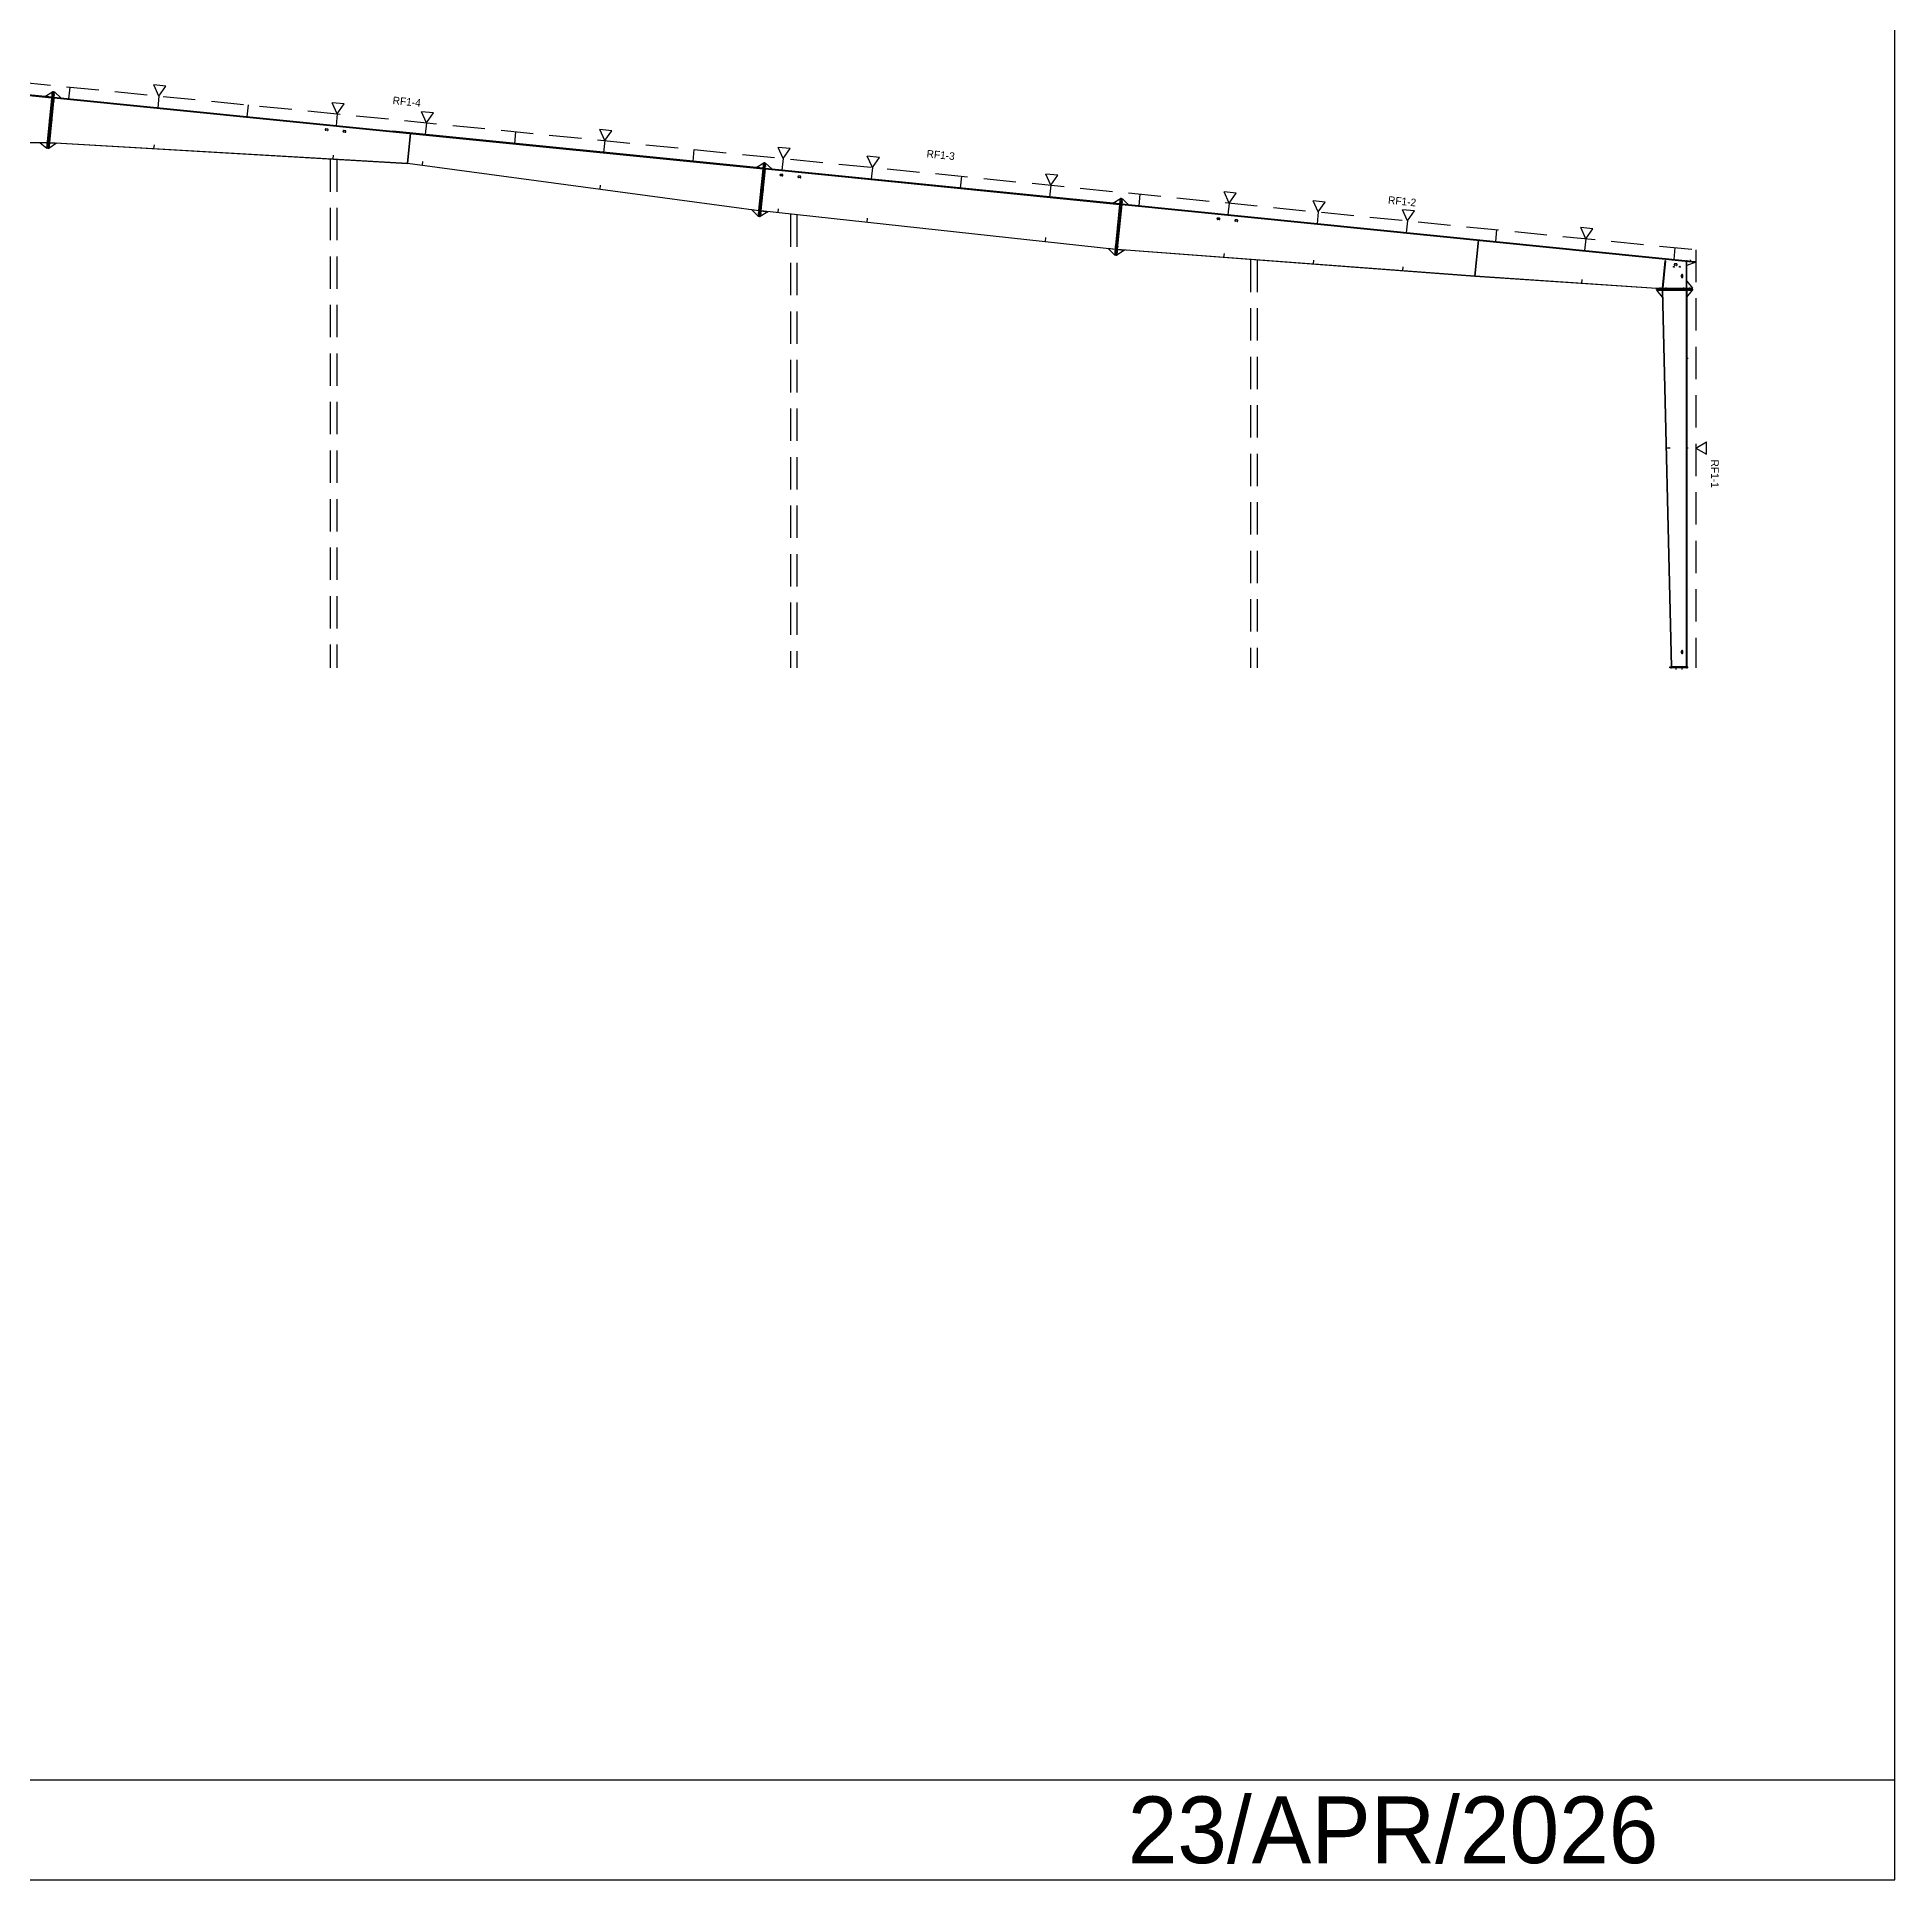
# Model space of a CAD drawing. Extents: x -3329 to 64329, y -20341 to 30460.
# Drawn here: x 33239 to 64329, y -20284 to 10557 of the extents above; entities that cross this region are included whole.
import ezdxf

# ---------------------------------------------------------------- set-up
doc = ezdxf.new("R2010")
doc.units = 0
doc.linetypes.add('CONTIN', pattern=[0])
doc.linetypes.add('DASHED', pattern=[811.9, 541.27, -270.63])
doc.layers.get('0').update_dxf_attribs({"linetype": 'CONTIN'})
for name, color, linetype in [('1', 7, 'CONTIN'), ('16', 7, 'CONTIN'), ('17', 7, 'CONTIN'), ('3', 7, 'CONTIN'), ('5', 5, 'DASHED'), ('8', 5, 'DASHED')]:
    doc.layers.add(name, color=color, linetype=linetype)

msp = doc.modelspace()

# ---------------------------------------------------------------- linework, layer by layer
for p, q in [((64329.406, -20283.707), (64329.406, 30460.391)), ((-3329.4, -18609.152), (64329.406, -18609.152)), ((-3329.4, -20283.707), (64329.406, -20283.707))]:
    msp.add_line(p, q)
at = {"layer": '1'}
for p, q in [((30500.002, 9842.973), (33487.102, 9544.263)), ((30500.002, 9842.973), (33487.102, 9544.263)), ((33487.898, 9552.223), (30500.799, 9850.933)), ((33368.496, 9564.163), (33497.051, 9643.767)), ((33402.523, 8698.479), (33497.051, 9643.767)), ((33512.973, 9642.175), (33418.445, 8696.888)), ((33512.973, 9642.175), (33418.445, 8696.888)), ((33434.367, 8695.296), (33528.895, 9640.583)), ((33487.898, 9552.223), (33497.051, 9643.767)), ((33512.973, 9642.175), (33497.051, 9643.767)), ((33497.051, 9643.767), (33497.051, 9643.767)), ((33512.973, 9642.175), (33528.895, 9640.583)), ((33519.543, 9547.049), (33528.895, 9640.583)), ((33638.945, 9535.108), (33528.895, 9640.583)), ((33528.895, 9640.583), (33528.895, 9640.583)), ((33487.898, 9552.223), (33368.496, 9564.163)), ((33487.102, 9544.263), (33412.316, 8796.391)), ((33518.945, 9541.079), (33444.383, 8795.463)), ((33469.492, 9495.775), (33526.605, 9490.064)), ((33469.492, 9495.775), (33526.605, 9490.064)), ((33479.441, 9595.278), (33536.555, 9589.567)), ((33479.441, 9595.278), (33536.555, 9589.567)), ((33487.102, 9544.263), (33487.898, 9552.223)), ((33518.945, 9541.079), (33519.543, 9547.049)), ((33518.945, 9541.079), (39489.168, 8944.057)), ((33518.945, 9541.079), (39190.656, 8973.908)), ((39191.254, 8979.878), (33519.543, 9547.049)), ((33519.543, 9547.049), (33638.945, 9535.108)), ((33437.156, 9172.388), (33494.27, 9166.677)), ((33437.156, 9172.388), (33494.27, 9166.677)), ((27587.664, 8796.391), (33412.316, 8796.391)), ((30713.602, 8796.391), (33411.516, 8796.391)), ((33411.516, 8788.391), (30713.602, 8788.391)), ((33411.516, 8788.391), (33290.918, 8788.391)), ((33290.918, 8788.391), (33402.523, 8698.479)), ((33394.867, 8749.497), (33451.98, 8743.785)), ((33394.867, 8749.497), (33451.98, 8743.785)), ((33411.516, 8788.391), (33402.523, 8698.479)), ((33404.816, 8849.001), (33461.93, 8843.289)), ((33404.816, 8849.001), (33461.93, 8843.289)), ((33411.516, 8796.391), (33411.516, 8788.391)), ((33443.59, 8787.496), (33434.367, 8695.281)), ((33563.488, 8780.518), (33434.367, 8695.281)), ((33443.59, 8787.496), (33563.488, 8780.518)), ((33444.383, 8795.463), (33443.918, 8787.477)), ((39438.648, 8438.569), (33443.918, 8787.477)), ((33444.383, 8795.463), (39439.414, 8446.538)), ((33444.383, 8795.463), (39439.113, 8446.556)), ((39190.656, 8973.908), (39191.453, 8981.868)), ((39190.656, 8973.908), (39191.254, 8979.878)), ((39190.656, 8973.908), (45389.141, 8354.059)), ((45389.938, 8362.019), (39191.453, 8981.868)), ((39439.414, 8446.538), (39489.168, 8944.057)), ((39489.168, 8944.057), (39439.414, 8446.538)), ((39489.168, 8944.057), (45389.141, 8354.059)), ((33418.445, 8696.888), (33402.523, 8698.479)), ((33402.523, 8698.479), (33402.523, 8698.479)), ((33418.445, 8696.888), (33434.367, 8695.296)), ((33434.367, 8695.281), (33434.367, 8695.281)), ((39439.113, 8446.556), (39438.648, 8438.569)), ((39439.637, 8446.508), (39438.84, 8440.561)), ((45318.75, 7652.122), (39438.84, 8440.561)), ((39439.414, 8446.538), (39439.414, 8446.538)), ((39439.414, 8446.538), (45319.547, 7658.069)), ((39439.637, 8446.508), (45319.547, 7658.069)), ((45270.535, 8373.959), (45399.09, 8453.562)), ((45309.539, 7558.029), (45399.09, 8453.562)), ((45415.012, 8451.971), (45325.461, 7556.437)), ((45415.012, 8451.971), (45325.461, 7556.437)), ((45341.383, 7554.845), (45430.934, 8450.379)), ((45381.48, 8405.074), (45438.594, 8399.363)), ((45381.48, 8405.074), (45438.594, 8399.363)), ((45389.938, 8362.019), (45399.09, 8453.562)), ((45415.012, 8451.971), (45399.09, 8453.562)), ((45399.09, 8453.562), (45399.09, 8453.562)), ((45415.012, 8451.971), (45430.934, 8450.379)), ((45421.781, 8358.835), (45430.934, 8450.379)), ((45541.184, 8346.895), (45430.934, 8450.379)), ((45430.934, 8450.379), (45430.934, 8450.379)), ((45389.938, 8362.019), (45270.535, 8373.959)), ((45319.547, 7658.069), (45389.141, 8354.059)), ((45420.984, 8350.875), (45351.316, 7654.216)), ((45371.531, 8305.57), (45428.645, 8299.859)), ((45371.531, 8305.57), (45428.645, 8299.859)), ((45389.141, 8354.059), (45389.938, 8362.019)), ((45420.984, 8350.875), (45421.781, 8358.835)), ((45420.984, 8350.875), (51359.363, 7757.037)), ((45420.984, 8350.875), (51359.363, 7757.037)), ((51360.16, 7764.997), (45421.781, 8358.835)), ((45421.781, 8358.835), (45541.184, 8346.895)), ((45341.68, 8007.06), (45398.793, 8001.349)), ((45341.68, 8007.06), (45398.793, 8001.349)), ((51240.758, 7776.937), (51369.312, 7856.541)), ((51360.16, 7764.997), (51240.758, 7776.937)), ((51274.785, 6911.255), (51369.312, 7856.541)), ((51385.234, 7854.948), (51290.707, 6909.663)), ((51385.234, 7854.948), (51290.707, 6909.663)), ((51306.629, 6908.07), (51401.156, 7853.356)), ((51351.703, 7808.052), (51408.816, 7802.341)), ((51351.703, 7808.052), (51408.816, 7802.341)), ((51360.16, 7764.997), (51369.312, 7856.541)), ((51385.234, 7854.948), (51369.312, 7856.541)), ((51369.312, 7856.541), (51369.312, 7856.541)), ((51385.234, 7854.948), (51401.156, 7853.356)), ((51391.801, 7759.822), (51401.156, 7853.356)), ((51511.207, 7747.882), (51401.156, 7853.356)), ((51401.156, 7853.356), (51401.156, 7853.356)), ((45318.949, 7652.096), (45199.945, 7668.053)), ((45199.945, 7668.053), (45309.539, 7558.022)), ((45301.883, 7609.045), (45358.996, 7603.333)), ((45301.883, 7609.045), (45358.996, 7603.333)), ((45318.949, 7652.096), (45309.539, 7558.022)), ((45325.461, 7556.437), (45309.539, 7558.029)), ((45309.539, 7558.022), (45309.539, 7558.022)), ((45311.832, 7708.548), (45368.945, 7702.837)), ((45311.832, 7708.548), (45368.945, 7702.837)), ((45319.547, 7658.069), (45318.75, 7652.122)), ((45319.547, 7658.069), (45319.547, 7658.069)), ((45325.461, 7556.437), (45341.383, 7554.845)), ((45350.82, 7649.241), (45341.383, 7554.845)), ((45470.125, 7636.305), (45341.383, 7554.845)), ((45341.383, 7554.845), (45341.383, 7554.845)), ((45351.363, 7654.212), (45350.82, 7649.241)), ((51284.211, 7005.92), (45350.82, 7649.241)), ((45350.82, 7649.241), (45470.125, 7636.305)), ((45351.316, 7654.216), (51284.75, 7010.891)), ((45351.363, 7654.212), (51284.75, 7010.891)), ((51284.75, 7010.891), (51359.363, 7757.037)), ((51391.207, 7753.852), (51316.617, 7007.971)), ((51341.754, 7708.549), (51398.863, 7702.837)), ((51341.754, 7708.549), (51398.863, 7702.837)), ((51359.363, 7757.037), (51360.16, 7764.997)), ((51391.207, 7753.852), (51391.805, 7759.822)), ((51391.207, 7753.852), (57361.43, 7156.831)), ((51391.207, 7753.852), (57659.941, 7126.979)), ((51391.801, 7759.822), (51511.207, 7747.882)), ((57660.535, 7132.949), (51391.805, 7759.822)), ((51309.418, 7385.162), (51366.527, 7379.45)), ((51309.418, 7385.162), (51366.527, 7379.45)), ((57301.723, 6559.808), (57361.43, 7156.831)), ((57361.43, 7156.831), (57301.723, 6559.808)), ((57361.43, 7156.831), (60845.004, 6808.473)), ((51284.25, 7005.916), (51164.949, 7018.851)), ((51164.949, 7018.851), (51274.785, 6911.254)), ((51267.129, 6962.271), (51324.238, 6956.559)), ((51267.129, 6962.271), (51324.238, 6956.559)), ((51284.25, 7005.916), (51274.785, 6911.254)), ((51290.707, 6909.663), (51274.785, 6911.255)), ((51274.785, 6911.254), (51274.785, 6911.254)), ((51277.078, 7061.774), (51334.191, 7056.063)), ((51277.078, 7061.774), (51334.191, 7056.063)), ((51284.75, 7010.891), (51284.211, 7005.92)), ((51284.75, 7010.891), (51284.75, 7010.891)), ((51290.707, 6909.663), (51306.629, 6908.07)), ((51316.121, 7002.995), (51306.625, 6908.067)), ((51435.82, 6994.032), (51306.625, 6908.067)), ((51306.625, 6908.067), (51306.625, 6908.067)), ((51316.121, 7002.995), (51435.82, 6994.032)), ((51316.617, 7007.971), (51316.246, 7002.986)), ((57301.352, 6554.822), (51316.246, 7002.986)), ((51316.617, 7007.971), (57301.723, 6559.808)), ((51316.617, 7007.971), (57301.723, 6559.808)), ((57659.941, 7126.979), (57660.535, 7132.949)), ((57659.941, 7126.979), (57660.438, 7131.954)), ((57659.941, 7126.979), (60989.504, 6794.022)), ((60990, 6798.997), (57660.438, 7131.954)), ((57301.723, 6559.808), (57301.352, 6554.822)), ((57301.723, 6559.808), (57301.387, 6554.819)), ((60340.293, 6350.928), (57301.387, 6554.819)), ((57301.723, 6559.808), (57301.723, 6559.808)), ((57301.723, 6559.808), (60340.625, 6355.917)), ((57301.723, 6559.808), (60340.625, 6355.917)), ((60482.414, 6814.032), (60436.645, 6356.315)), ((60482.414, 6814.032), (60436.645, 6356.315)), ((60490.379, 6813.237), (60444.605, 6355.519)), ((60490.379, 6813.237), (60444.605, 6355.519)), ((60490.379, 6813.237), (60482.414, 6814.032)), ((60490.379, 6813.237), (60482.414, 6814.032)), ((60845.004, 6355.917), (60845.004, 6808.473)), ((60845.004, 6807.973), (60845.004, 6355.917)), ((60845.004, 6807.973), (60850.004, 6807.973)), ((60850.004, 6355.917), (60850.004, 6807.973)), ((60850.004, 6807.973), (61000.004, 6792.973)), ((61000.004, 6792.973), (60850.004, 6732.973)), ((60989.504, 6794.022), (60990, 6798.997)), ((60340.625, 6355.917), (60340.293, 6350.928)), ((60340.625, 6355.917), (60845.004, 6355.917)), ((60439.852, 6203.917), (60344.621, 6323.917)), ((60344.621, 6323.917), (60344.621, 6323.917)), ((60437, 6323.917), (60344.621, 6323.917)), ((60344.625, 6339.917), (60344.625, 6355.917)), ((60344.625, 6355.917), (60945.004, 6355.917)), ((60945.004, 6339.917), (60344.625, 6339.917)), ((60945.004, 6339.917), (60344.625, 6339.917)), ((60344.625, 6339.917), (60344.625, 6323.917)), ((60344.625, 6323.917), (60945.004, 6323.917)), ((60395.004, 6368.617), (60395.004, 6311.217)), ((60395.004, 6368.617), (60395.004, 6311.217)), ((60444.605, 6355.519), (60436.645, 6356.315)), ((60444.605, 6355.519), (60436.645, 6356.315)), ((60437, 6323.917), (60439.852, 6203.917)), ((60445.004, 6323.917), (60437.004, 6323.726)), ((60437.004, 6323.726), (60587, 16)), ((60595.004, 16), (60445.004, 6323.917)), ((60445.004, 6323.917), (60445.004, 6323.917)), ((60445.004, 6323.917), (60845.004, 6323.917)), ((60595, 16.19), (60445.004, 6323.917)), ((60495.004, 6368.617), (60495.004, 6311.217)), ((60495.004, 6368.617), (60495.004, 6311.217)), ((60795.004, 6368.617), (60795.004, 6311.217)), ((60795.004, 6368.617), (60795.004, 6311.217)), ((60845.004, 6355.917), (60850.004, 6355.917)), ((60845.004, 16), (60845.004, 6323.917)), ((60845.004, 16), (60845.004, 6323.917)), ((60845.004, 6323.917), (60850.004, 6323.917)), ((60850.004, 6355.917), (60850.004, 6475.917)), ((60850.004, 6475.917), (60945.004, 6355.917)), ((60850.004, 6355.917), (60945.004, 6355.917)), ((60850.004, 6323.917), (60850.004, 16)), ((60850.004, 6323.917), (60850.004, 6203.917)), ((60850.004, 6203.917), (60945.004, 6323.917)), ((60850.004, 6323.917), (60945.004, 6323.917)), ((60895.004, 6368.617), (60895.004, 6311.217)), ((60895.004, 6368.617), (60895.004, 6311.217)), ((60945.004, 6339.917), (60945.004, 6355.917)), ((60945.004, 6355.917), (60945.004, 6355.917)), ((60945.004, 6339.917), (60945.004, 6323.917)), ((60945.004, 6323.917), (60945.004, 6323.917)), ((60565.004, 0), (60565.004, 16)), ((60565.004, 16), (60865.004, 16)), ((60865.004, 0), (60565.004, 0)), ((60595, 16.19), (60587, 16)), ((60845.004, 16), (60595.004, 16)), ((60665.004, 28.7), (60665.004, -28.7)), ((60765.004, 28.7), (60765.004, -28.7)), ((60845.004, 16), (60850.004, 16)), ((60865.004, 0), (60865.004, 16))]:
    msp.add_line(p, q, dxfattribs=at)
for centre, radius in [((33503.621, 9548.641), 6.35), ((33503.82, 9550.631), 6.35), ((33427.598, 8788.426), 6.35), ((33427.598, 8788.391), 6.35), ((45405.859, 8360.427), 6.35), ((45405.859, 8360.427), 6.35), ((45334.812, 7649.968), 6.35), ((45334.914, 7650.965), 6.35), ((51375.883, 7761.415), 6.35), ((51376.082, 7763.404), 6.35), ((51300.156, 7004.19), 6.35), ((51300.16, 7004.191), 6.35), ((60632.559, 6715), 7), ((60632.559, 6715), 7), ((60682.559, 6824.718), 7), ((60682.559, 6824.718), 7), ((60732.559, 6715), 7), ((60732.559, 6715), 7), ((60850.004, 6812.998), 6.35), ((60344.625, 6339.917), 6.35), ((60436.625, 6339.917), 6.35), ((60850.004, 6339.917), 6.35), ((60850.004, 6339.917), 6.35), ((60587.383, 0), 6.35), ((60850.004, 0), 6.35)]:
    msp.add_circle(centre, radius, dxfattribs=at)
at = {"layer": '17'}
for p, q in [((33497.273, 9548.641), (33509.973, 9548.641)), ((33497.273, 9548.641), (33509.973, 9548.641)), ((33497.473, 9550.631), (33510.172, 9550.631)), ((33497.473, 9550.631), (33510.172, 9550.631)), ((33503.621, 9542.291), (33503.621, 9554.991)), ((33503.621, 9542.291), (33503.621, 9554.991)), ((33503.82, 9544.281), (33503.82, 9556.98)), ((33503.82, 9544.281), (33503.82, 9556.98)), ((33421.246, 8788.391), (33433.945, 8788.391)), ((33421.246, 8788.391), (33433.945, 8788.391)), ((33421.25, 8788.426), (33433.949, 8788.426)), ((33421.25, 8788.426), (33433.949, 8788.426)), ((33427.598, 8782.076), (33427.598, 8794.776)), ((33427.598, 8782.076), (33427.598, 8794.776)), ((33427.598, 8782.041), (33427.598, 8794.74)), ((33427.598, 8782.041), (33427.598, 8794.74)), ((45399.512, 8360.427), (45412.211, 8360.427)), ((45399.512, 8360.427), (45412.211, 8360.427)), ((45399.512, 8360.427), (45412.211, 8360.427)), ((45399.512, 8360.427), (45412.211, 8360.427)), ((45405.859, 8354.077), (45405.859, 8366.776)), ((45405.859, 8354.077), (45405.859, 8366.776)), ((45405.859, 8354.077), (45405.859, 8366.776)), ((45405.859, 8354.077), (45405.859, 8366.776)), ((45328.465, 7649.968), (45341.164, 7649.968)), ((45328.465, 7649.968), (45341.164, 7649.968)), ((45328.566, 7650.965), (45341.266, 7650.965)), ((45328.566, 7650.965), (45341.266, 7650.965)), ((45334.812, 7643.618), (45334.812, 7656.318)), ((45334.812, 7643.618), (45334.812, 7656.318)), ((45334.914, 7644.615), (45334.914, 7657.315)), ((45334.914, 7644.615), (45334.914, 7657.315)), ((51369.535, 7761.415), (51382.234, 7761.415)), ((51369.535, 7761.415), (51382.234, 7761.415)), ((51369.73, 7763.404), (51382.434, 7763.404)), ((51369.73, 7763.404), (51382.434, 7763.404)), ((51375.883, 7755.064), (51375.883, 7767.765)), ((51375.883, 7755.064), (51375.883, 7767.765)), ((51376.082, 7757.054), (51376.082, 7769.754)), ((51376.082, 7757.054), (51376.082, 7769.754)), ((51293.809, 7004.19), (51306.508, 7004.19)), ((51293.809, 7004.19), (51306.508, 7004.19)), ((51293.812, 7004.191), (51306.512, 7004.191)), ((51293.812, 7004.191), (51306.512, 7004.191)), ((51300.156, 6997.84), (51300.156, 7010.54)), ((51300.156, 6997.84), (51300.156, 7010.54)), ((51300.16, 6997.841), (51300.16, 7010.541)), ((51300.16, 6997.841), (51300.16, 7010.541)), ((60843.652, 6812.998), (60856.352, 6812.998)), ((60843.652, 6812.998), (60856.352, 6812.998)), ((60850.004, 6806.648), (60850.004, 6819.348)), ((60850.004, 6806.648), (60850.004, 6819.348)), ((60338.277, 6339.917), (60350.977, 6339.917)), ((60338.277, 6339.917), (60350.977, 6339.917)), ((60344.625, 6333.567), (60344.625, 6346.267)), ((60344.625, 6333.567), (60344.625, 6346.267)), ((60430.277, 6339.917), (60442.977, 6339.917)), ((60430.277, 6339.917), (60442.977, 6339.917)), ((60436.625, 6333.567), (60436.625, 6346.267)), ((60436.625, 6333.567), (60436.625, 6346.267)), ((60843.652, 6339.917), (60856.352, 6339.917)), ((60843.652, 6339.917), (60856.352, 6339.917)), ((60843.652, 6339.917), (60856.352, 6339.917)), ((60843.652, 6339.917), (60856.352, 6339.917)), ((60850.004, 6333.567), (60850.004, 6346.267)), ((60850.004, 6333.567), (60850.004, 6346.267)), ((60850.004, 6333.567), (60850.004, 6346.267)), ((60850.004, 6333.567), (60850.004, 6346.267)), ((60581.031, 0), (60593.734, 0)), ((60581.031, 0), (60593.734, 0)), ((60587.383, -6.35), (60587.383, 6.35)), ((60587.383, -6.35), (60587.383, 6.35)), ((60843.652, 0), (60856.352, 0)), ((60843.652, 0), (60856.352, 0)), ((60850.004, -6.35), (60850.004, 6.35)), ((60850.004, -6.35), (60850.004, 6.35))]:
    msp.add_line(p, q, dxfattribs=at)
at = {"layer": '3'}
for p, q in [((35276.18, 9572.382), (35192.484, 9757.545)), ((35394.738, 9737.412), (35192.484, 9757.545)), ((35276.18, 9572.382), (35394.738, 9737.412)), ((38261.293, 9273.871), (38177.594, 9459.033)), ((38379.848, 9438.9), (38177.594, 9459.033)), ((38261.293, 9273.871), (38379.848, 9438.9)), ((39753.848, 9124.615), (39670.152, 9309.777)), ((39872.406, 9289.645), (39670.152, 9309.777)), ((39753.848, 9124.615), (39872.406, 9289.645)), ((42738.961, 8826.104), (42655.262, 9011.266)), ((42857.516, 8991.133), (42655.262, 9011.266)), ((42738.961, 8826.104), (42857.516, 8991.133)), ((45724.07, 8527.593), (45640.375, 8712.755)), ((45842.629, 8692.622), (45640.375, 8712.755)), ((45724.07, 8527.593), (45842.629, 8692.622)), ((47216.629, 8378.337), (47132.93, 8563.5)), ((47335.184, 8543.367), (47132.93, 8563.5)), ((47216.629, 8378.337), (47335.184, 8543.367)), ((50201.738, 8079.826), (50118.039, 8264.988)), ((50320.297, 8244.855), (50118.039, 8264.988)), ((50201.738, 8079.826), (50320.297, 8244.855)), ((53186.848, 7781.315), (53103.152, 7966.477)), ((53305.402, 7946.344), (53103.152, 7966.477)), ((53186.848, 7781.315), (53305.402, 7946.344)), ((54679.402, 7632.059), (54595.707, 7817.221)), ((54797.957, 7797.088), (54595.707, 7817.221)), ((54679.402, 7632.059), (54797.957, 7797.088)), ((56171.957, 7482.804), (56088.258, 7667.966)), ((56290.512, 7647.833), (56088.258, 7667.966)), ((56171.957, 7482.804), (56290.512, 7647.833)), ((59157.07, 7184.292), (59073.375, 7369.455)), ((59275.625, 7349.322), (59073.375, 7369.455)), ((59157.07, 7184.292), (59275.625, 7349.322)), ((61000.004, 3680), (61175.918, 3781.707)), ((61176.012, 3578.453), (61175.918, 3781.707)), ((61000.004, 3680), (61176.012, 3578.453))]:
    msp.add_line(p, q, dxfattribs=at)
at = {"layer": '5'}
for p, q in [((33783.625, 9721.638), (33763.727, 9522.63)), ((33783.625, 9721.638), (33763.727, 9522.63)), ((35276.18, 9572.382), (35256.281, 9373.375)), ((35276.18, 9572.382), (35256.281, 9373.375)), ((36768.734, 9423.126), (36748.836, 9224.119)), ((36768.734, 9423.126), (36748.836, 9224.119)), ((38098.203, 9019.839), (38072.332, 9022.426)), ((38261.293, 9273.871), (38241.391, 9074.864)), ((38261.293, 9273.871), (38241.391, 9074.864)), ((39753.848, 9124.615), (39733.949, 8925.607)), ((39753.848, 9124.615), (39733.949, 8925.607)), ((35194.656, 8757.146), (35188.34, 8693.961)), ((35194.656, 8757.146), (35188.34, 8693.961)), ((38095.816, 8995.958), (38069.945, 8998.545)), ((38394.328, 8966.106), (38368.457, 8968.693)), ((38396.715, 8989.986), (38370.844, 8992.574)), ((41246.402, 8975.359), (41226.504, 8776.353)), ((41246.402, 8975.359), (41226.504, 8776.353)), ((42738.961, 8826.104), (42719.059, 8627.097)), ((42738.961, 8826.104), (42719.059, 8627.097)), ((38192.172, 8582.683), (38185.855, 8519.498)), ((38192.172, 8582.683), (38185.855, 8519.498)), ((39689.094, 8477.09), (39682.773, 8413.905)), ((39689.094, 8477.09), (39682.773, 8413.905)), ((44231.512, 8676.849), (44211.613, 8477.842)), ((44231.512, 8676.849), (44211.613, 8477.842)), ((45724.07, 8527.593), (45704.172, 8328.585)), ((45724.07, 8527.593), (45704.172, 8328.585)), ((45707.852, 8234.754), (45681.98, 8237.341)), ((45710.238, 8258.635), (45684.367, 8261.222)), ((46006.363, 8204.902), (45980.492, 8207.489)), ((46008.75, 8228.783), (45982.879, 8231.37)), ((47216.629, 8378.337), (47196.727, 8179.33)), ((47216.629, 8378.337), (47196.727, 8179.33)), ((48709.184, 8229.081), (48689.285, 8030.074)), ((48709.184, 8229.081), (48689.285, 8030.074)), ((42664.164, 8078.162), (42657.844, 8014.978)), ((42664.164, 8078.162), (42657.844, 8014.978)), ((50201.738, 8079.826), (50181.84, 7880.819)), ((50201.738, 8079.826), (50181.84, 7880.819)), ((51694.293, 7930.57), (51674.391, 7731.563)), ((51694.293, 7930.57), (51674.391, 7731.563)), ((53186.848, 7781.315), (53166.949, 7582.308)), ((53186.848, 7781.315), (53166.949, 7582.308)), ((45639.988, 7686.787), (45633.668, 7623.603)), ((45639.988, 7686.787), (45633.668, 7623.603)), ((47131.301, 7525.093), (47124.984, 7461.909)), ((47131.301, 7525.093), (47124.984, 7461.909)), ((53021.383, 7503.401), (52995.512, 7505.989)), ((53023.77, 7527.282), (52997.898, 7529.87)), ((53319.891, 7473.55), (53294.016, 7476.137)), ((53322.277, 7497.431), (53296.406, 7500.018)), ((54679.402, 7632.059), (54659.504, 7433.052)), ((54679.402, 7632.059), (54659.504, 7433.052)), ((56171.957, 7482.804), (56152.059, 7283.796)), ((56171.957, 7482.804), (56152.059, 7283.796)), ((50113.926, 7201.706), (50107.605, 7138.521)), ((50113.926, 7201.706), (50107.605, 7138.521)), ((57664.516, 7333.547), (57644.617, 7134.541)), ((57664.516, 7333.547), (57644.617, 7134.541)), ((59157.07, 7184.292), (59137.172, 6985.285)), ((59157.07, 7184.292), (59137.172, 6985.285)), ((53102.512, 6937.902), (53096.195, 6874.717)), ((53102.512, 6937.902), (53096.195, 6874.717)), ((60649.625, 7035.036), (60629.727, 6836.029)), ((60649.625, 7035.036), (60629.727, 6836.029)), ((54598.789, 6825.861), (54592.469, 6762.676)), ((54598.789, 6825.861), (54592.469, 6762.676)), ((56095.062, 6713.82), (56088.742, 6650.636)), ((56095.062, 6713.82), (56088.742, 6650.636)), ((60675.156, 6738.023), (60649.281, 6740.611)), ((60677.543, 6761.904), (60651.672, 6764.492)), ((60758.008, 6545.473), (60758.008, 6571.473)), ((60782.008, 6545.473), (60782.008, 6571.473)), ((60902.434, 6828.255), (60898.637, 6790.344)), ((59088.992, 6503.502), (59082.676, 6440.318)), ((59088.992, 6503.502), (59082.676, 6440.318)), ((60870.406, 5180), (60832.305, 5180)), ((60571.379, 3680), (60507.879, 3680)), ((60571.379, 3680), (60507.879, 3680)), ((60870.406, 3680), (60832.305, 3680)), ((60758.008, 253), (60758.008, 279)), ((60782.008, 253), (60782.008, 279))]:
    msp.add_line(p, q, dxfattribs=at)
for centre, start, end in [((38071.141, 9010.485), 84.289, -95.711), ((38097.012, 9007.898), -95.711, 84.289), ((38369.652, 8980.634), 84.289, -95.711), ((38395.523, 8978.047), -95.711, 84.289), ((45683.172, 8249.281), 84.289, -95.711), ((45709.047, 8246.694), -95.711, 84.289), ((45981.688, 8219.43), 84.289, -95.711), ((46007.559, 8216.843), -95.711, 84.289), ((52996.703, 7517.929), 84.289, -95.711), ((53022.574, 7515.342), -95.711, 84.289), ((53295.207, 7488.078), 84.289, -95.711), ((53321.078, 7485.49), -95.711, 84.289), ((60650.473, 6752.551), 84.289, -95.711), ((60676.344, 6749.964), -95.711, 84.289), ((60770.008, 6571.473), 0, -180), ((60770.008, 6545.473), -180, 0), ((60770.008, 279), 0, -180), ((60770.008, 253), -180, 0)]:
    msp.add_arc(centre, 12, start, end, dxfattribs=at)
at = {"layer": '8'}
for p, q in [((30500.002, 10050), (61000.004, 7000)), ((38145, 8510.661), (38145, 0)), ((38145, 8510.661), (38145, 0)), ((38255, 8510.661), (38255, 0)), ((38255, 8510.661), (38255, 0)), ((45845, 7589.697), (45845, 0)), ((45845, 7589.697), (45845, 0)), ((45955.004, 7589.697), (45955.004, 0)), ((45955.004, 7589.697), (45955.004, 0)), ((61000.004, 7000), (61000.004, 0)), ((53545.004, 6831.978), (53545.004, 0)), ((53545.004, 6831.978), (53545.004, 0)), ((53655, 6831.978), (53655, 0)), ((53655, 6831.978), (53655, 0))]:
    msp.add_line(p, q, dxfattribs=at)

# ---------------------------------------------------------------- texts
msp.add_text('23/APR/2026', height=1116.37).set_placement((51491.148, -20004.615))
at = {"layer": '16'}
for s, rotation, p in [('RF1-4', -5.701, (39183.91, 9437.828)), ('RF1-3', -5.711, (48120.223, 8545.255)), ('RF1-2', -5.717, (55842.246, 7770.574)), ('RF1-1', -90, (61254.004, 3487.458))]:
    msp.add_text(s, height=127, rotation=rotation, dxfattribs=at).set_placement(p)

doc.saveas('drawing.dxf')
